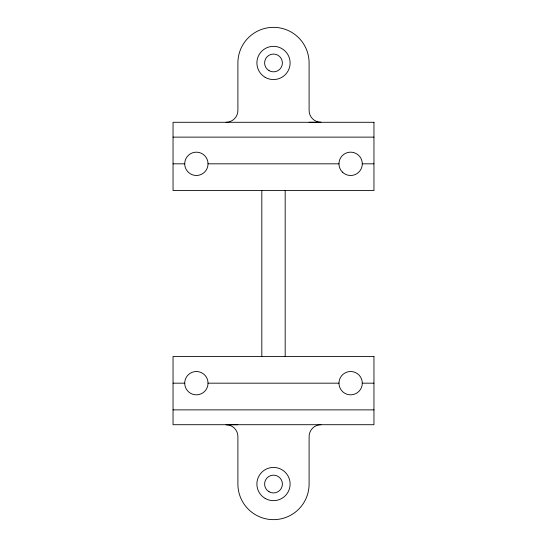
<?xml version="1.0" encoding="UTF-8"?>
<svg xmlns="http://www.w3.org/2000/svg" width="547" height="547" viewBox="0 0 547 547"><rect width="100%" height="100%" fill="white"/><g stroke="black" fill="none" stroke-linecap="round" stroke-linejoin="round"><path stroke-width="0.82" d="M309.103 122.289L320.973 122.289A11.87 11.87 0 0 1 309.103 110.426L309.103 62.953A35.603 35.603 0 0 0 273.5 27.35A35.603 35.603 0 0 0 237.897 62.953L237.897 110.426A11.87 11.87 0 0 1 226.027 122.289M237.897 424.711L226.027 424.711A11.87 11.87 0 0 1 237.897 436.574L237.897 484.047A35.603 35.603 0 0 0 273.5 519.65A35.603 35.603 0 0 0 309.103 484.047L309.103 436.574A11.87 11.87 0 0 1 320.973 424.711M173.043 137.126L373.957 137.126M173.043 163.826L184.708 163.826M208.038 163.826A11.665 11.665 0 0 0 190.541 153.728A11.665 11.665 0 0 0 190.541 173.925A11.665 11.665 0 0 0 208.038 163.826L338.962 163.826M362.292 163.826L373.957 163.826M173.043 383.173L184.708 383.173M208.038 383.173A11.665 11.665 0 0 0 190.541 373.075A11.665 11.665 0 0 0 190.541 393.272A11.665 11.665 0 0 0 208.038 383.173L338.962 383.173M362.292 383.173A11.665 11.665 0 0 1 344.795 393.272A11.665 11.665 0 0 1 344.795 373.075A11.665 11.665 0 0 1 362.292 383.173L373.957 383.173M173.043 409.874L373.957 409.874M285.178 190.527L285.178 356.473M261.822 190.527L261.822 356.473M373.957 122.289L173.043 122.289L173.043 190.527L373.957 190.527L373.957 122.289M373.957 356.473L173.043 356.473L173.043 424.711L373.957 424.711L373.957 356.473M342.374 172.073A11.665 11.665 0 0 0 361.895 166.849A11.665 11.665 0 0 0 347.605 152.558A11.665 11.665 0 0 0 342.374 172.073M265.192 77.339A16.615 16.615 0 0 0 290.115 62.953A16.615 16.615 0 0 0 265.192 48.567A16.615 16.615 0 0 0 265.192 77.339M269.049 70.659A8.902 8.902 0 0 0 282.402 62.953A8.902 8.902 0 0 0 269.049 55.247A8.902 8.902 0 0 0 269.049 70.659M265.192 498.433A16.615 16.615 0 0 0 290.115 484.047A16.615 16.615 0 0 0 265.192 469.661A16.615 16.615 0 0 0 265.192 498.433M269.049 491.753A8.902 8.902 0 0 0 282.402 484.047A8.902 8.902 0 0 0 269.049 476.341A8.902 8.902 0 0 0 269.049 491.753"/></g></svg>
